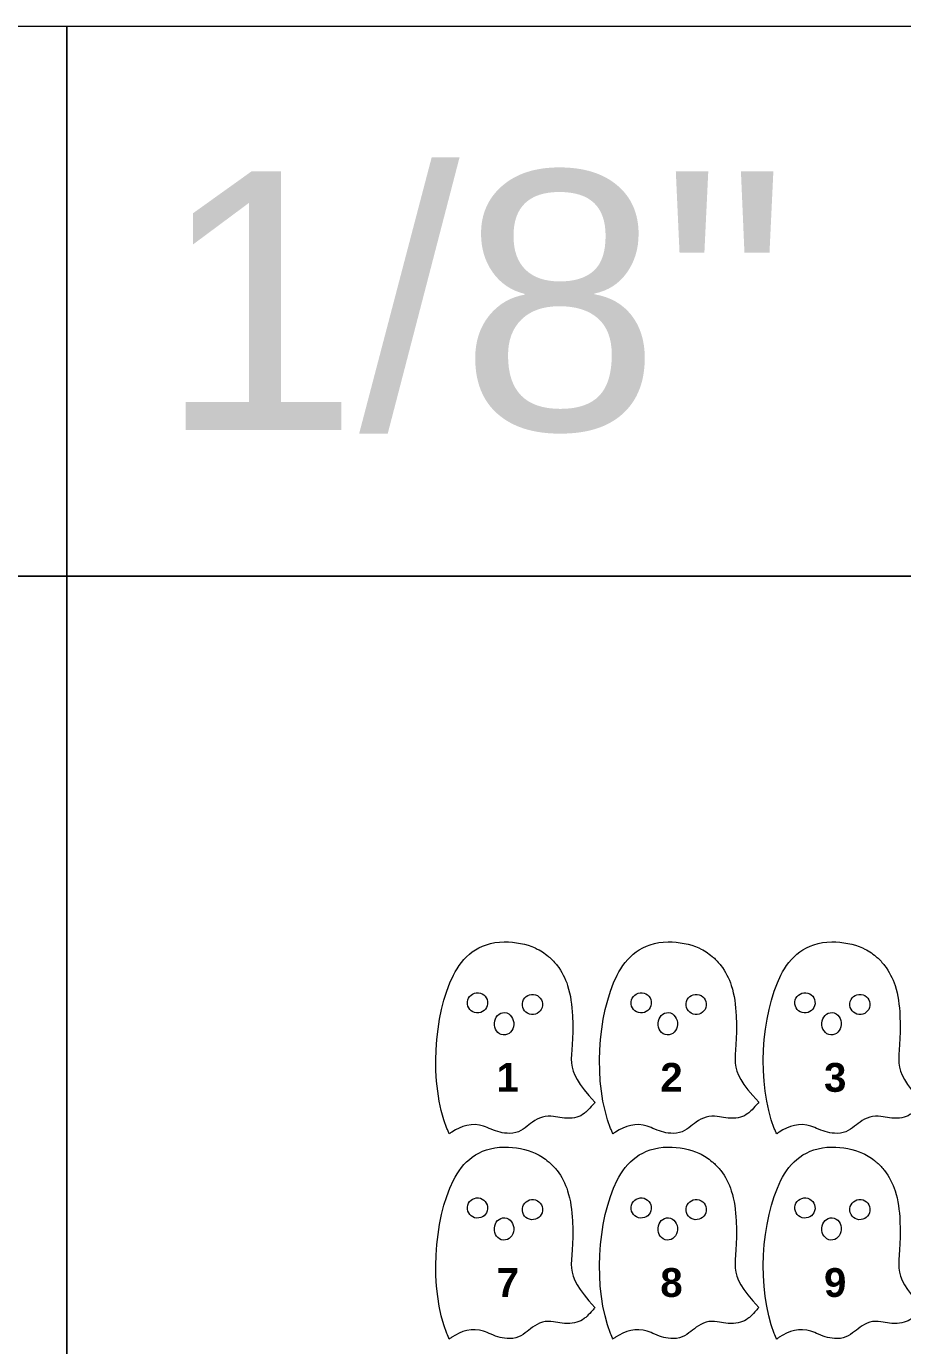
# Model space of a CAD drawing. Header units: millimetres. Extents: x -1046 to 698, y 452 to 943.
# Drawn here: x 340.7 to 516.2, y 679.1 to 943.2 of the extents above; entities that cross this region are included whole.
import ezdxf

# ---------------------------------------------------------------- set-up
doc = ezdxf.new("R2010")
doc.units = ezdxf.units.MM
doc.header["$MEASUREMENT"] = 0
doc.layers.add('Camada 1', color=7, linetype='Continuous')
doc.styles.add('0', font='arialbd.ttf', dxfattribs={"height": 1})
doc.styles.add('3', font='Arial', dxfattribs={"height": 1})

msp = doc.modelspace()

# ---------------------------------------------------------------- linework, layer by layer
at = {"layer": 'Camada 1', "color": 142, "lineweight": 20}
for points in [[(0, 833.12), (348.8268, 833.12), (348.8268, 943.1868), (0, 943.1868), (0, 833.12)], [(348.8268, 833.12), (697.6536, 833.12), (697.6536, 943.1868), (348.8268, 943.1868), (348.8268, 833.12)], [(0, 452.12), (348.8268, 452.12), (348.8268, 833.12), (0, 833.12), (0, 452.12)], [(348.8268, 452.12), (697.6536, 452.12), (697.6536, 833.12), (348.8268, 833.12), (348.8268, 452.12)]]:
    msp.add_lwpolyline(points, close=True, dxfattribs=at)
at = {"layer": 'Camada 1', "color": 250, "lineweight": 9}
for points, knots in [([(424.9011, 722.6178), (424.9939, 722.3831), (425.2682, 721.671), (425.3871, 721.52), (425.3871, 721.52), (425.4835, 721.5674), (425.5435, 721.6279), (425.6379, 721.6942), (425.6379, 721.6942), (425.7252, 721.7552), (425.8039, 721.8128), (425.8969, 721.8764), (425.8969, 721.8764), (427.7401, 723.1395), (430.0219, 723.7703), (432.2409, 723.0895), (432.2409, 723.0895), (432.7647, 722.9288), (433.2489, 722.668), (433.7459, 722.4705), (433.7459, 722.4705), (435.0417, 721.9555), (435.9948, 721.6153), (437.4961, 721.6153), (437.4961, 721.6153), (439.2522, 721.6153), (440.3878, 722.5658), (441.3304, 723.3239), (441.3304, 723.3239), (442.1696, 723.9987), (443.5892, 725.0557), (445.164, 725.0557), (445.164, 725.0557), (446.7726, 725.0557), (447.4672, 724.6364), (448.9981, 724.6364), (448.9981, 724.6364), (450.4005, 724.6364), (451.5412, 724.9172), (452.4036, 725.6018), (452.4036, 725.6018), (452.6217, 725.775), (452.7871, 725.9317), (452.9779, 726.1032), (452.9779, 726.1032), (453.2573, 726.3545), (453.7719, 726.9514), (454.0456, 727.2417), (454.0456, 727.2417), (454.1241, 727.3249), (454.2279, 727.4486), (454.2989, 727.5412), (454.2989, 727.5412), (454.3856, 727.6545), (454.4761, 727.7254), (454.5548, 727.8492), (454.5548, 727.8492), (447.5673, 735.4102), (450.5187, 735.3878), (450.0509, 745.1748), (450.0509, 745.1748), (449.9499, 747.289), (449.6828, 749.2914), (449.0742, 751.1993), (449.0742, 751.1993), (448.6283, 752.5977), (447.8828, 754.0951), (446.9775, 755.227), (446.9775, 755.227), (446.5967, 755.7031), (445.9527, 756.4428), (445.4972, 756.8088), (445.4972, 756.8088), (445.4138, 756.8758), (445.3458, 756.9448), (445.2605, 757.0138), (445.2605, 757.0138), (444.3502, 757.7509), (443.794, 758.1647), (442.5855, 758.7242), (442.5855, 758.7242), (440.8032, 759.5494), (438.5683, 759.9469), (436.403, 759.9469), (436.403, 759.9469), (433.7905, 759.9469), (431.6676, 759.1134), (429.9941, 757.9297), (429.9941, 757.9297), (428.4169, 756.8142), (427.0745, 754.9945), (426.2192, 753.2919), (426.2192, 753.2919), (422.2538, 745.3985), (421.3825, 731.523), (424.9011, 722.6178)], [0, 0, 0, 0, 0.04, 0.04, 0.04, 0.04, 0.08, 0.08, 0.08, 0.08, 0.12, 0.12, 0.12, 0.12, 0.16, 0.16, 0.16, 0.16, 0.2, 0.2, 0.2, 0.2, 0.24, 0.24, 0.24, 0.24, 0.28, 0.28, 0.28, 0.28, 0.32, 0.32, 0.32, 0.32, 0.36, 0.36, 0.36, 0.36, 0.4, 0.4, 0.4, 0.4, 0.44, 0.44, 0.44, 0.44, 0.48, 0.48, 0.48, 0.48, 0.52, 0.52, 0.52, 0.52, 0.56, 0.56, 0.56, 0.56, 0.6, 0.6, 0.6, 0.6, 0.64, 0.64, 0.64, 0.64, 0.68, 0.68, 0.68, 0.68, 0.72, 0.72, 0.72, 0.72, 0.76, 0.76, 0.76, 0.76, 0.8, 0.8, 0.8, 0.8, 0.84, 0.84, 0.84, 0.84, 0.88, 0.88, 0.88, 0.88, 0.92, 0.92, 0.92, 0.92, 1, 1, 1, 1]), ([(457.6808, 722.6178), (457.7736, 722.3831), (458.0479, 721.671), (458.1668, 721.52), (458.1668, 721.52), (458.2632, 721.5674), (458.3232, 721.6279), (458.4176, 721.6942), (458.4176, 721.6942), (458.5049, 721.7552), (458.5836, 721.8128), (458.6766, 721.8764), (458.6766, 721.8764), (460.5198, 723.1395), (462.8016, 723.7703), (465.0206, 723.0895), (465.0206, 723.0895), (465.5444, 722.9288), (466.0286, 722.668), (466.5256, 722.4705), (466.5256, 722.4705), (467.8214, 721.9555), (468.7745, 721.6153), (470.2758, 721.6153), (470.2758, 721.6153), (472.0319, 721.6153), (473.1675, 722.5658), (474.1101, 723.3239), (474.1101, 723.3239), (474.9493, 723.9987), (476.3689, 725.0557), (477.9437, 725.0557), (477.9437, 725.0557), (479.5523, 725.0557), (480.2469, 724.6364), (481.7778, 724.6364), (481.7778, 724.6364), (483.1802, 724.6364), (484.3209, 724.9172), (485.1833, 725.6018), (485.1833, 725.6018), (485.4014, 725.775), (485.5668, 725.9317), (485.7576, 726.1032), (485.7576, 726.1032), (486.037, 726.3545), (486.5516, 726.9514), (486.8253, 727.2417), (486.8253, 727.2417), (486.9038, 727.3249), (487.0076, 727.4486), (487.0786, 727.5412), (487.0786, 727.5412), (487.1653, 727.6545), (487.2558, 727.7254), (487.3345, 727.8492), (487.3345, 727.8492), (480.347, 735.4102), (483.2984, 735.3878), (482.8306, 745.1748), (482.8306, 745.1748), (482.7296, 747.289), (482.4625, 749.2914), (481.8539, 751.1993), (481.8539, 751.1993), (481.408, 752.5977), (480.6625, 754.0951), (479.7572, 755.227), (479.7572, 755.227), (479.3764, 755.7031), (478.7324, 756.4428), (478.2769, 756.8088), (478.2769, 756.8088), (478.1935, 756.8758), (478.1255, 756.9448), (478.0402, 757.0138), (478.0402, 757.0138), (477.1299, 757.7509), (476.5737, 758.1647), (475.3652, 758.7242), (475.3652, 758.7242), (473.5829, 759.5494), (471.348, 759.9469), (469.1827, 759.9469), (469.1827, 759.9469), (466.5702, 759.9469), (464.4473, 759.1134), (462.7738, 757.9297), (462.7738, 757.9297), (461.1966, 756.8142), (459.8542, 754.9945), (458.9989, 753.2919), (458.9989, 753.2919), (455.0335, 745.3985), (454.1622, 731.523), (457.6808, 722.6178)], [0, 0, 0, 0, 0.04, 0.04, 0.04, 0.04, 0.08, 0.08, 0.08, 0.08, 0.12, 0.12, 0.12, 0.12, 0.16, 0.16, 0.16, 0.16, 0.2, 0.2, 0.2, 0.2, 0.24, 0.24, 0.24, 0.24, 0.28, 0.28, 0.28, 0.28, 0.32, 0.32, 0.32, 0.32, 0.36, 0.36, 0.36, 0.36, 0.4, 0.4, 0.4, 0.4, 0.44, 0.44, 0.44, 0.44, 0.48, 0.48, 0.48, 0.48, 0.52, 0.52, 0.52, 0.52, 0.56, 0.56, 0.56, 0.56, 0.6, 0.6, 0.6, 0.6, 0.64, 0.64, 0.64, 0.64, 0.68, 0.68, 0.68, 0.68, 0.72, 0.72, 0.72, 0.72, 0.76, 0.76, 0.76, 0.76, 0.8, 0.8, 0.8, 0.8, 0.84, 0.84, 0.84, 0.84, 0.88, 0.88, 0.88, 0.88, 0.92, 0.92, 0.92, 0.92, 1, 1, 1, 1]), ([(490.4605, 722.6178), (490.5533, 722.3831), (490.8276, 721.671), (490.9465, 721.52), (490.9465, 721.52), (491.0429, 721.5674), (491.1029, 721.6279), (491.1973, 721.6942), (491.1973, 721.6942), (491.2846, 721.7552), (491.3633, 721.8128), (491.4563, 721.8764), (491.4563, 721.8764), (493.2995, 723.1395), (495.5813, 723.7703), (497.8003, 723.0895), (497.8003, 723.0895), (498.3241, 722.9288), (498.8083, 722.668), (499.3053, 722.4705), (499.3053, 722.4705), (500.6011, 721.9555), (501.5542, 721.6153), (503.0555, 721.6153), (503.0555, 721.6153), (504.8116, 721.6153), (505.9472, 722.5658), (506.8898, 723.3239), (506.8898, 723.3239), (507.729, 723.9987), (509.1486, 725.0557), (510.7234, 725.0557), (510.7234, 725.0557), (512.332, 725.0557), (513.0266, 724.6364), (514.5575, 724.6364), (514.5575, 724.6364), (515.9599, 724.6364), (517.1006, 724.9172), (517.963, 725.6018), (517.963, 725.6018), (518.1811, 725.775), (518.3465, 725.9317), (518.5373, 726.1032), (518.5373, 726.1032), (518.8167, 726.3545), (519.3313, 726.9514), (519.605, 727.2417), (519.605, 727.2417), (519.6835, 727.3249), (519.7873, 727.4486), (519.8583, 727.5412), (519.8583, 727.5412), (519.945, 727.6545), (520.0355, 727.7254), (520.1142, 727.8492), (520.1142, 727.8492), (513.1267, 735.4102), (516.0781, 735.3878), (515.6103, 745.1748), (515.6103, 745.1748), (515.5093, 747.289), (515.2422, 749.2914), (514.6336, 751.1993), (514.6336, 751.1993), (514.1877, 752.5977), (513.4422, 754.0951), (512.5369, 755.227), (512.5369, 755.227), (512.1561, 755.7031), (511.5121, 756.4428), (511.0566, 756.8088), (511.0566, 756.8088), (510.9732, 756.8758), (510.9052, 756.9448), (510.8199, 757.0138), (510.8199, 757.0138), (509.9096, 757.7509), (509.3534, 758.1647), (508.1449, 758.7242), (508.1449, 758.7242), (506.3626, 759.5494), (504.1277, 759.9469), (501.9624, 759.9469), (501.9624, 759.9469), (499.3499, 759.9469), (497.227, 759.1134), (495.5535, 757.9297), (495.5535, 757.9297), (493.9763, 756.8142), (492.6339, 754.9945), (491.7786, 753.2919), (491.7786, 753.2919), (487.8132, 745.3985), (486.9419, 731.523), (490.4605, 722.6178)], [0, 0, 0, 0, 0.04, 0.04, 0.04, 0.04, 0.08, 0.08, 0.08, 0.08, 0.12, 0.12, 0.12, 0.12, 0.16, 0.16, 0.16, 0.16, 0.2, 0.2, 0.2, 0.2, 0.24, 0.24, 0.24, 0.24, 0.28, 0.28, 0.28, 0.28, 0.32, 0.32, 0.32, 0.32, 0.36, 0.36, 0.36, 0.36, 0.4, 0.4, 0.4, 0.4, 0.44, 0.44, 0.44, 0.44, 0.48, 0.48, 0.48, 0.48, 0.52, 0.52, 0.52, 0.52, 0.56, 0.56, 0.56, 0.56, 0.6, 0.6, 0.6, 0.6, 0.64, 0.64, 0.64, 0.64, 0.68, 0.68, 0.68, 0.68, 0.72, 0.72, 0.72, 0.72, 0.76, 0.76, 0.76, 0.76, 0.8, 0.8, 0.8, 0.8, 0.84, 0.84, 0.84, 0.84, 0.88, 0.88, 0.88, 0.88, 0.92, 0.92, 0.92, 0.92, 1, 1, 1, 1]), ([(430.7949, 749.756), (429.7546, 749.6176), (428.8651, 748.707), (429.0283, 747.4851), (429.0283, 747.4851), (429.1652, 746.4599), (430.1117, 745.5839), (431.3021, 745.7463), (431.3021, 745.7463), (432.323, 745.8856), (433.1941, 746.8136), (433.039, 748.0169), (433.039, 748.0169), (432.9084, 749.0295), (431.9748, 749.913), (430.7949, 749.756)], [0, 0, 0, 0, 0.2, 0.2, 0.2, 0.2, 0.4, 0.4, 0.4, 0.4, 0.6, 0.6, 0.6, 0.6, 1, 1, 1, 1]), ([(463.5746, 749.756), (462.5343, 749.6176), (461.6448, 748.707), (461.808, 747.4851), (461.808, 747.4851), (461.9449, 746.4599), (462.8914, 745.5839), (464.0818, 745.7463), (464.0818, 745.7463), (465.1027, 745.8856), (465.9738, 746.8136), (465.8187, 748.0169), (465.8187, 748.0169), (465.6881, 749.0295), (464.7545, 749.913), (463.5746, 749.756)], [0, 0, 0, 0, 0.2, 0.2, 0.2, 0.2, 0.4, 0.4, 0.4, 0.4, 0.6, 0.6, 0.6, 0.6, 1, 1, 1, 1]), ([(496.3543, 749.756), (495.314, 749.6176), (494.4245, 748.707), (494.5877, 747.4851), (494.5877, 747.4851), (494.7246, 746.4599), (495.6711, 745.5839), (496.8615, 745.7463), (496.8615, 745.7463), (497.8824, 745.8856), (498.7535, 746.8136), (498.5984, 748.0169), (498.5984, 748.0169), (498.4678, 749.0295), (497.5342, 749.913), (496.3543, 749.756)], [0, 0, 0, 0, 0.2, 0.2, 0.2, 0.2, 0.4, 0.4, 0.4, 0.4, 0.6, 0.6, 0.6, 0.6, 1, 1, 1, 1]), ([(441.8393, 749.4331), (440.78, 749.3176), (439.9021, 748.4052), (440.0306, 747.1975), (440.0306, 747.1975), (440.1409, 746.1605), (441.078, 745.2829), (442.2674, 745.4131), (442.2674, 745.4131), (443.2935, 745.5253), (444.1811, 746.4588), (444.052, 747.6399), (444.052, 747.6399), (443.9385, 748.6756), (443.01, 749.5606), (441.8393, 749.4331)], [0, 0, 0, 0, 0.2, 0.2, 0.2, 0.2, 0.4, 0.4, 0.4, 0.4, 0.6, 0.6, 0.6, 0.6, 1, 1, 1, 1]), ([(474.619, 749.4331), (473.5597, 749.3176), (472.6818, 748.4052), (472.8103, 747.1975), (472.8103, 747.1975), (472.9206, 746.1605), (473.8577, 745.2829), (475.0471, 745.4131), (475.0471, 745.4131), (476.0732, 745.5253), (476.9608, 746.4588), (476.8317, 747.6399), (476.8317, 747.6399), (476.7182, 748.6756), (475.7897, 749.5606), (474.619, 749.4331)], [0, 0, 0, 0, 0.2, 0.2, 0.2, 0.2, 0.4, 0.4, 0.4, 0.4, 0.6, 0.6, 0.6, 0.6, 1, 1, 1, 1]), ([(507.3987, 749.4331), (506.3394, 749.3176), (505.4615, 748.4052), (505.59, 747.1975), (505.59, 747.1975), (505.7003, 746.1605), (506.6374, 745.2829), (507.8268, 745.4131), (507.8268, 745.4131), (508.8529, 745.5253), (509.7405, 746.4588), (509.6114, 747.6399), (509.6114, 747.6399), (509.4979, 748.6756), (508.5694, 749.5606), (507.3987, 749.4331)], [0, 0, 0, 0, 0.2, 0.2, 0.2, 0.2, 0.4, 0.4, 0.4, 0.4, 0.6, 0.6, 0.6, 0.6, 1, 1, 1, 1]), ([(436.0642, 745.7684), (435.038, 745.5749), (434.281, 744.5079), (434.4235, 743.2452), (434.4235, 743.2452), (434.5446, 742.1735), (435.4221, 741.1282), (436.6456, 741.3458), (436.6456, 741.3458), (437.6558, 741.5255), (438.4103, 742.6044), (438.2836, 743.8334), (438.2836, 743.8334), (438.1732, 744.9035), (437.3033, 746.002), (436.0642, 745.7684)], [0, 0, 0, 0, 0.2, 0.2, 0.2, 0.2, 0.4, 0.4, 0.4, 0.4, 0.6, 0.6, 0.6, 0.6, 1, 1, 1, 1]), ([(468.8439, 745.7684), (467.8177, 745.5749), (467.0607, 744.5079), (467.2032, 743.2452), (467.2032, 743.2452), (467.3243, 742.1735), (468.2018, 741.1282), (469.4253, 741.3458), (469.4253, 741.3458), (470.4355, 741.5255), (471.19, 742.6044), (471.0633, 743.8334), (471.0633, 743.8334), (470.9529, 744.9035), (470.083, 746.002), (468.8439, 745.7684)], [0, 0, 0, 0, 0.2, 0.2, 0.2, 0.2, 0.4, 0.4, 0.4, 0.4, 0.6, 0.6, 0.6, 0.6, 1, 1, 1, 1]), ([(501.6236, 745.7684), (500.5974, 745.5749), (499.8404, 744.5079), (499.9829, 743.2452), (499.9829, 743.2452), (500.104, 742.1735), (500.9815, 741.1282), (502.205, 741.3458), (502.205, 741.3458), (503.2152, 741.5255), (503.9697, 742.6044), (503.843, 743.8334), (503.843, 743.8334), (503.7326, 744.9035), (502.8627, 746.002), (501.6236, 745.7684)], [0, 0, 0, 0, 0.2, 0.2, 0.2, 0.2, 0.4, 0.4, 0.4, 0.4, 0.6, 0.6, 0.6, 0.6, 1, 1, 1, 1]), ([(424.9011, 681.5544), (424.9939, 681.3197), (425.2682, 680.6076), (425.3871, 680.4566), (425.3871, 680.4566), (425.4835, 680.504), (425.5435, 680.5645), (425.6379, 680.6308), (425.6379, 680.6308), (425.7252, 680.6918), (425.8039, 680.7494), (425.8969, 680.813), (425.8969, 680.813), (427.7401, 682.0761), (430.0219, 682.7069), (432.2409, 682.0261), (432.2409, 682.0261), (432.7647, 681.8654), (433.2489, 681.6046), (433.7459, 681.4071), (433.7459, 681.4071), (435.0417, 680.8921), (435.9948, 680.5519), (437.4961, 680.5519), (437.4961, 680.5519), (439.2522, 680.5519), (440.3878, 681.5024), (441.3304, 682.2605), (441.3304, 682.2605), (442.1696, 682.9353), (443.5892, 683.9923), (445.164, 683.9923), (445.164, 683.9923), (446.7726, 683.9923), (447.4672, 683.573), (448.9981, 683.573), (448.9981, 683.573), (450.4005, 683.573), (451.5412, 683.8538), (452.4036, 684.5384), (452.4036, 684.5384), (452.6217, 684.7116), (452.7871, 684.8683), (452.9779, 685.0398), (452.9779, 685.0398), (453.2573, 685.2911), (453.7719, 685.888), (454.0456, 686.1783), (454.0456, 686.1783), (454.1241, 686.2615), (454.2279, 686.3852), (454.2989, 686.4778), (454.2989, 686.4778), (454.3856, 686.5911), (454.4761, 686.662), (454.5548, 686.7858), (454.5548, 686.7858), (447.5673, 694.3468), (450.5187, 694.3244), (450.0509, 704.1114), (450.0509, 704.1114), (449.9499, 706.2256), (449.6828, 708.228), (449.0742, 710.1359), (449.0742, 710.1359), (448.6283, 711.5343), (447.8828, 713.0317), (446.9775, 714.1636), (446.9775, 714.1636), (446.5967, 714.6397), (445.9527, 715.3794), (445.4972, 715.7454), (445.4972, 715.7454), (445.4138, 715.8124), (445.3458, 715.8814), (445.2605, 715.9504), (445.2605, 715.9504), (444.3502, 716.6875), (443.794, 717.1013), (442.5855, 717.6608), (442.5855, 717.6608), (440.8032, 718.486), (438.5683, 718.8835), (436.403, 718.8835), (436.403, 718.8835), (433.7905, 718.8835), (431.6676, 718.05), (429.9941, 716.8663), (429.9941, 716.8663), (428.4169, 715.7508), (427.0745, 713.9311), (426.2192, 712.2285), (426.2192, 712.2285), (422.2538, 704.3351), (421.3825, 690.4596), (424.9011, 681.5544)], [0, 0, 0, 0, 0.04, 0.04, 0.04, 0.04, 0.08, 0.08, 0.08, 0.08, 0.12, 0.12, 0.12, 0.12, 0.16, 0.16, 0.16, 0.16, 0.2, 0.2, 0.2, 0.2, 0.24, 0.24, 0.24, 0.24, 0.28, 0.28, 0.28, 0.28, 0.32, 0.32, 0.32, 0.32, 0.36, 0.36, 0.36, 0.36, 0.4, 0.4, 0.4, 0.4, 0.44, 0.44, 0.44, 0.44, 0.48, 0.48, 0.48, 0.48, 0.52, 0.52, 0.52, 0.52, 0.56, 0.56, 0.56, 0.56, 0.6, 0.6, 0.6, 0.6, 0.64, 0.64, 0.64, 0.64, 0.68, 0.68, 0.68, 0.68, 0.72, 0.72, 0.72, 0.72, 0.76, 0.76, 0.76, 0.76, 0.8, 0.8, 0.8, 0.8, 0.84, 0.84, 0.84, 0.84, 0.88, 0.88, 0.88, 0.88, 0.92, 0.92, 0.92, 0.92, 1, 1, 1, 1]), ([(457.6808, 681.5544), (457.7736, 681.3197), (458.0479, 680.6076), (458.1668, 680.4566), (458.1668, 680.4566), (458.2632, 680.504), (458.3232, 680.5645), (458.4176, 680.6308), (458.4176, 680.6308), (458.5049, 680.6918), (458.5836, 680.7494), (458.6766, 680.813), (458.6766, 680.813), (460.5198, 682.0761), (462.8016, 682.7069), (465.0206, 682.0261), (465.0206, 682.0261), (465.5444, 681.8654), (466.0286, 681.6046), (466.5256, 681.4071), (466.5256, 681.4071), (467.8214, 680.8921), (468.7745, 680.5519), (470.2758, 680.5519), (470.2758, 680.5519), (472.0319, 680.5519), (473.1675, 681.5024), (474.1101, 682.2605), (474.1101, 682.2605), (474.9493, 682.9353), (476.3689, 683.9923), (477.9437, 683.9923), (477.9437, 683.9923), (479.5523, 683.9923), (480.2469, 683.573), (481.7778, 683.573), (481.7778, 683.573), (483.1802, 683.573), (484.3209, 683.8538), (485.1833, 684.5384), (485.1833, 684.5384), (485.4014, 684.7116), (485.5668, 684.8683), (485.7576, 685.0398), (485.7576, 685.0398), (486.037, 685.2911), (486.5516, 685.888), (486.8253, 686.1783), (486.8253, 686.1783), (486.9038, 686.2615), (487.0076, 686.3852), (487.0786, 686.4778), (487.0786, 686.4778), (487.1653, 686.5911), (487.2558, 686.662), (487.3345, 686.7858), (487.3345, 686.7858), (480.347, 694.3468), (483.2984, 694.3244), (482.8306, 704.1114), (482.8306, 704.1114), (482.7296, 706.2256), (482.4625, 708.228), (481.8539, 710.1359), (481.8539, 710.1359), (481.408, 711.5343), (480.6625, 713.0317), (479.7572, 714.1636), (479.7572, 714.1636), (479.3764, 714.6397), (478.7324, 715.3794), (478.2769, 715.7454), (478.2769, 715.7454), (478.1935, 715.8124), (478.1255, 715.8814), (478.0402, 715.9504), (478.0402, 715.9504), (477.1299, 716.6875), (476.5737, 717.1013), (475.3652, 717.6608), (475.3652, 717.6608), (473.5829, 718.486), (471.348, 718.8835), (469.1827, 718.8835), (469.1827, 718.8835), (466.5702, 718.8835), (464.4473, 718.05), (462.7738, 716.8663), (462.7738, 716.8663), (461.1966, 715.7508), (459.8542, 713.9311), (458.9989, 712.2285), (458.9989, 712.2285), (455.0335, 704.3351), (454.1622, 690.4596), (457.6808, 681.5544)], [0, 0, 0, 0, 0.04, 0.04, 0.04, 0.04, 0.08, 0.08, 0.08, 0.08, 0.12, 0.12, 0.12, 0.12, 0.16, 0.16, 0.16, 0.16, 0.2, 0.2, 0.2, 0.2, 0.24, 0.24, 0.24, 0.24, 0.28, 0.28, 0.28, 0.28, 0.32, 0.32, 0.32, 0.32, 0.36, 0.36, 0.36, 0.36, 0.4, 0.4, 0.4, 0.4, 0.44, 0.44, 0.44, 0.44, 0.48, 0.48, 0.48, 0.48, 0.52, 0.52, 0.52, 0.52, 0.56, 0.56, 0.56, 0.56, 0.6, 0.6, 0.6, 0.6, 0.64, 0.64, 0.64, 0.64, 0.68, 0.68, 0.68, 0.68, 0.72, 0.72, 0.72, 0.72, 0.76, 0.76, 0.76, 0.76, 0.8, 0.8, 0.8, 0.8, 0.84, 0.84, 0.84, 0.84, 0.88, 0.88, 0.88, 0.88, 0.92, 0.92, 0.92, 0.92, 1, 1, 1, 1]), ([(490.4605, 681.5544), (490.5533, 681.3197), (490.8276, 680.6076), (490.9465, 680.4566), (490.9465, 680.4566), (491.0429, 680.504), (491.1029, 680.5645), (491.1973, 680.6308), (491.1973, 680.6308), (491.2846, 680.6918), (491.3633, 680.7494), (491.4563, 680.813), (491.4563, 680.813), (493.2995, 682.0761), (495.5813, 682.7069), (497.8003, 682.0261), (497.8003, 682.0261), (498.3241, 681.8654), (498.8083, 681.6046), (499.3053, 681.4071), (499.3053, 681.4071), (500.6011, 680.8921), (501.5542, 680.5519), (503.0555, 680.5519), (503.0555, 680.5519), (504.8116, 680.5519), (505.9472, 681.5024), (506.8898, 682.2605), (506.8898, 682.2605), (507.729, 682.9353), (509.1486, 683.9923), (510.7234, 683.9923), (510.7234, 683.9923), (512.332, 683.9923), (513.0266, 683.573), (514.5575, 683.573), (514.5575, 683.573), (515.9599, 683.573), (517.1006, 683.8538), (517.963, 684.5384), (517.963, 684.5384), (518.1811, 684.7116), (518.3465, 684.8683), (518.5373, 685.0398), (518.5373, 685.0398), (518.8167, 685.2911), (519.3313, 685.888), (519.605, 686.1783), (519.605, 686.1783), (519.6835, 686.2615), (519.7873, 686.3852), (519.8583, 686.4778), (519.8583, 686.4778), (519.945, 686.5911), (520.0355, 686.662), (520.1142, 686.7858), (520.1142, 686.7858), (513.1267, 694.3468), (516.0781, 694.3244), (515.6103, 704.1114), (515.6103, 704.1114), (515.5093, 706.2256), (515.2422, 708.228), (514.6336, 710.1359), (514.6336, 710.1359), (514.1877, 711.5343), (513.4422, 713.0317), (512.5369, 714.1636), (512.5369, 714.1636), (512.1561, 714.6397), (511.5121, 715.3794), (511.0566, 715.7454), (511.0566, 715.7454), (510.9732, 715.8124), (510.9052, 715.8814), (510.8199, 715.9504), (510.8199, 715.9504), (509.9096, 716.6875), (509.3534, 717.1013), (508.1449, 717.6608), (508.1449, 717.6608), (506.3626, 718.486), (504.1277, 718.8835), (501.9624, 718.8835), (501.9624, 718.8835), (499.3499, 718.8835), (497.227, 718.05), (495.5535, 716.8663), (495.5535, 716.8663), (493.9763, 715.7508), (492.6339, 713.9311), (491.7786, 712.2285), (491.7786, 712.2285), (487.8132, 704.3351), (486.9419, 690.4596), (490.4605, 681.5544)], [0, 0, 0, 0, 0.04, 0.04, 0.04, 0.04, 0.08, 0.08, 0.08, 0.08, 0.12, 0.12, 0.12, 0.12, 0.16, 0.16, 0.16, 0.16, 0.2, 0.2, 0.2, 0.2, 0.24, 0.24, 0.24, 0.24, 0.28, 0.28, 0.28, 0.28, 0.32, 0.32, 0.32, 0.32, 0.36, 0.36, 0.36, 0.36, 0.4, 0.4, 0.4, 0.4, 0.44, 0.44, 0.44, 0.44, 0.48, 0.48, 0.48, 0.48, 0.52, 0.52, 0.52, 0.52, 0.56, 0.56, 0.56, 0.56, 0.6, 0.6, 0.6, 0.6, 0.64, 0.64, 0.64, 0.64, 0.68, 0.68, 0.68, 0.68, 0.72, 0.72, 0.72, 0.72, 0.76, 0.76, 0.76, 0.76, 0.8, 0.8, 0.8, 0.8, 0.84, 0.84, 0.84, 0.84, 0.88, 0.88, 0.88, 0.88, 0.92, 0.92, 0.92, 0.92, 1, 1, 1, 1]), ([(430.7949, 708.6926), (429.7546, 708.5542), (428.8651, 707.6436), (429.0283, 706.4217), (429.0283, 706.4217), (429.1652, 705.3965), (430.1117, 704.5205), (431.3021, 704.6829), (431.3021, 704.6829), (432.323, 704.8222), (433.1941, 705.7502), (433.039, 706.9535), (433.039, 706.9535), (432.9084, 707.9661), (431.9748, 708.8496), (430.7949, 708.6926)], [0, 0, 0, 0, 0.2, 0.2, 0.2, 0.2, 0.4, 0.4, 0.4, 0.4, 0.6, 0.6, 0.6, 0.6, 1, 1, 1, 1]), ([(441.8393, 708.3697), (440.78, 708.2542), (439.9021, 707.3418), (440.0306, 706.1341), (440.0306, 706.1341), (440.1409, 705.0971), (441.078, 704.2195), (442.2674, 704.3497), (442.2674, 704.3497), (443.2935, 704.4619), (444.1811, 705.3954), (444.052, 706.5765), (444.052, 706.5765), (443.9385, 707.6122), (443.01, 708.4972), (441.8393, 708.3697)], [0, 0, 0, 0, 0.2, 0.2, 0.2, 0.2, 0.4, 0.4, 0.4, 0.4, 0.6, 0.6, 0.6, 0.6, 1, 1, 1, 1]), ([(463.5746, 708.6926), (462.5343, 708.5542), (461.6448, 707.6436), (461.808, 706.4217), (461.808, 706.4217), (461.9449, 705.3965), (462.8914, 704.5205), (464.0818, 704.6829), (464.0818, 704.6829), (465.1027, 704.8222), (465.9738, 705.7502), (465.8187, 706.9535), (465.8187, 706.9535), (465.6881, 707.9661), (464.7545, 708.8496), (463.5746, 708.6926)], [0, 0, 0, 0, 0.2, 0.2, 0.2, 0.2, 0.4, 0.4, 0.4, 0.4, 0.6, 0.6, 0.6, 0.6, 1, 1, 1, 1]), ([(474.619, 708.3697), (473.5597, 708.2542), (472.6818, 707.3418), (472.8103, 706.1341), (472.8103, 706.1341), (472.9206, 705.0971), (473.8577, 704.2195), (475.0471, 704.3497), (475.0471, 704.3497), (476.0732, 704.4619), (476.9608, 705.3954), (476.8317, 706.5765), (476.8317, 706.5765), (476.7182, 707.6122), (475.7897, 708.4972), (474.619, 708.3697)], [0, 0, 0, 0, 0.2, 0.2, 0.2, 0.2, 0.4, 0.4, 0.4, 0.4, 0.6, 0.6, 0.6, 0.6, 1, 1, 1, 1]), ([(496.3543, 708.6926), (495.314, 708.5542), (494.4245, 707.6436), (494.5877, 706.4217), (494.5877, 706.4217), (494.7246, 705.3965), (495.6711, 704.5205), (496.8615, 704.6829), (496.8615, 704.6829), (497.8824, 704.8222), (498.7535, 705.7502), (498.5984, 706.9535), (498.5984, 706.9535), (498.4678, 707.9661), (497.5342, 708.8496), (496.3543, 708.6926)], [0, 0, 0, 0, 0.2, 0.2, 0.2, 0.2, 0.4, 0.4, 0.4, 0.4, 0.6, 0.6, 0.6, 0.6, 1, 1, 1, 1]), ([(507.3987, 708.3697), (506.3394, 708.2542), (505.4615, 707.3418), (505.59, 706.1341), (505.59, 706.1341), (505.7003, 705.0971), (506.6374, 704.2195), (507.8268, 704.3497), (507.8268, 704.3497), (508.8529, 704.4619), (509.7405, 705.3954), (509.6114, 706.5765), (509.6114, 706.5765), (509.4979, 707.6122), (508.5694, 708.4972), (507.3987, 708.3697)], [0, 0, 0, 0, 0.2, 0.2, 0.2, 0.2, 0.4, 0.4, 0.4, 0.4, 0.6, 0.6, 0.6, 0.6, 1, 1, 1, 1]), ([(436.0642, 704.705), (435.038, 704.5115), (434.281, 703.4445), (434.4235, 702.1818), (434.4235, 702.1818), (434.5446, 701.1101), (435.4221, 700.0648), (436.6456, 700.2824), (436.6456, 700.2824), (437.6558, 700.4621), (438.4103, 701.541), (438.2836, 702.77), (438.2836, 702.77), (438.1732, 703.8401), (437.3033, 704.9386), (436.0642, 704.705)], [0, 0, 0, 0, 0.2, 0.2, 0.2, 0.2, 0.4, 0.4, 0.4, 0.4, 0.6, 0.6, 0.6, 0.6, 1, 1, 1, 1]), ([(468.8439, 704.705), (467.8177, 704.5115), (467.0607, 703.4445), (467.2032, 702.1818), (467.2032, 702.1818), (467.3243, 701.1101), (468.2018, 700.0648), (469.4253, 700.2824), (469.4253, 700.2824), (470.4355, 700.4621), (471.19, 701.541), (471.0633, 702.77), (471.0633, 702.77), (470.9529, 703.8401), (470.083, 704.9386), (468.8439, 704.705)], [0, 0, 0, 0, 0.2, 0.2, 0.2, 0.2, 0.4, 0.4, 0.4, 0.4, 0.6, 0.6, 0.6, 0.6, 1, 1, 1, 1]), ([(501.6236, 704.705), (500.5974, 704.5115), (499.8404, 703.4445), (499.9829, 702.1818), (499.9829, 702.1818), (500.104, 701.1101), (500.9815, 700.0648), (502.205, 700.2824), (502.205, 700.2824), (503.2152, 700.4621), (503.9697, 701.541), (503.843, 702.77), (503.843, 702.77), (503.7326, 703.8401), (502.8627, 704.9386), (501.6236, 704.705)], [0, 0, 0, 0, 0.2, 0.2, 0.2, 0.2, 0.4, 0.4, 0.4, 0.4, 0.6, 0.6, 0.6, 0.6, 1, 1, 1, 1])]:
    msp.add_open_spline(points, degree=3, knots=knots, dxfattribs=at)

# ---------------------------------------------------------------- texts
at = {"layer": 'Camada 1', "color": 142, "style": '3'}
msp.add_text('1/8" MDF', height=51.7883, dxfattribs=at).set_placement((367.1079, 862.403))
at = {"layer": 'Camada 1', "color": 114, "style": '0'}
for s, p in [('1', (434.8542, 729.9464)), ('2', (467.6339, 729.9464)), ('3', (500.4136, 729.9464)), ('7', (434.8542, 688.883)), ('8', (467.6339, 688.883)), ('9', (500.4136, 688.883))]:
    msp.add_text(s, height=5.7676, dxfattribs=at).set_placement(p)

doc.saveas('drawing.dxf')
